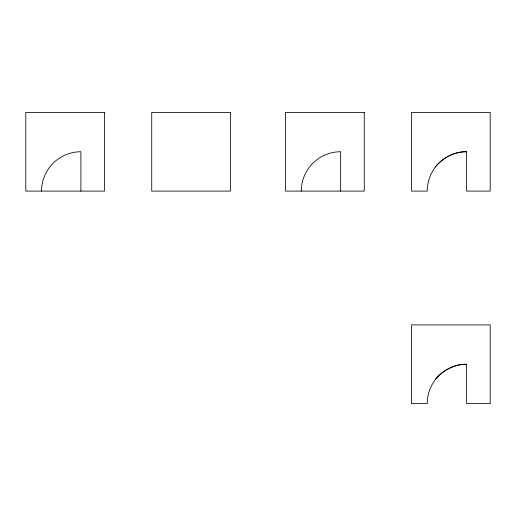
<?xml version="1.0" encoding="UTF-8"?>
<svg xmlns="http://www.w3.org/2000/svg" width="516" height="516" viewBox="0 0 516 516"><rect width="100%" height="100%" fill="white"/><g stroke="black" fill="none" stroke-linecap="round" stroke-linejoin="round"><path stroke-width="0.77" d="M466.587 151.736A39.358 39.358 0 0 0 427.229 191.094L411.491 191.094L411.491 112.385L490.2 112.385L490.2 191.094L466.587 191.094L466.587 151.736C454.435 151.207 441.773 158.754 435.104 167.087M466.587 364.264A39.358 39.358 0 0 0 427.229 403.615L411.491 403.615L411.491 324.906L490.2 324.906L490.2 403.615L466.587 403.615L466.587 364.264C454.435 363.728 441.773 371.275 435.104 379.608M340.65 191.094L340.65 151.736A39.358 39.358 0 0 0 301.292 191.094M80.896 191.094L80.896 151.736A39.358 39.358 0 0 0 41.544 191.094M104.509 112.385L25.8 112.385L25.8 191.094L104.509 191.094L104.509 112.385M230.452 112.385L151.736 112.385L151.736 191.094L230.452 191.094L230.452 112.385M364.264 112.385L285.548 112.385L285.548 191.094L364.264 191.094L364.264 112.385"/></g></svg>
